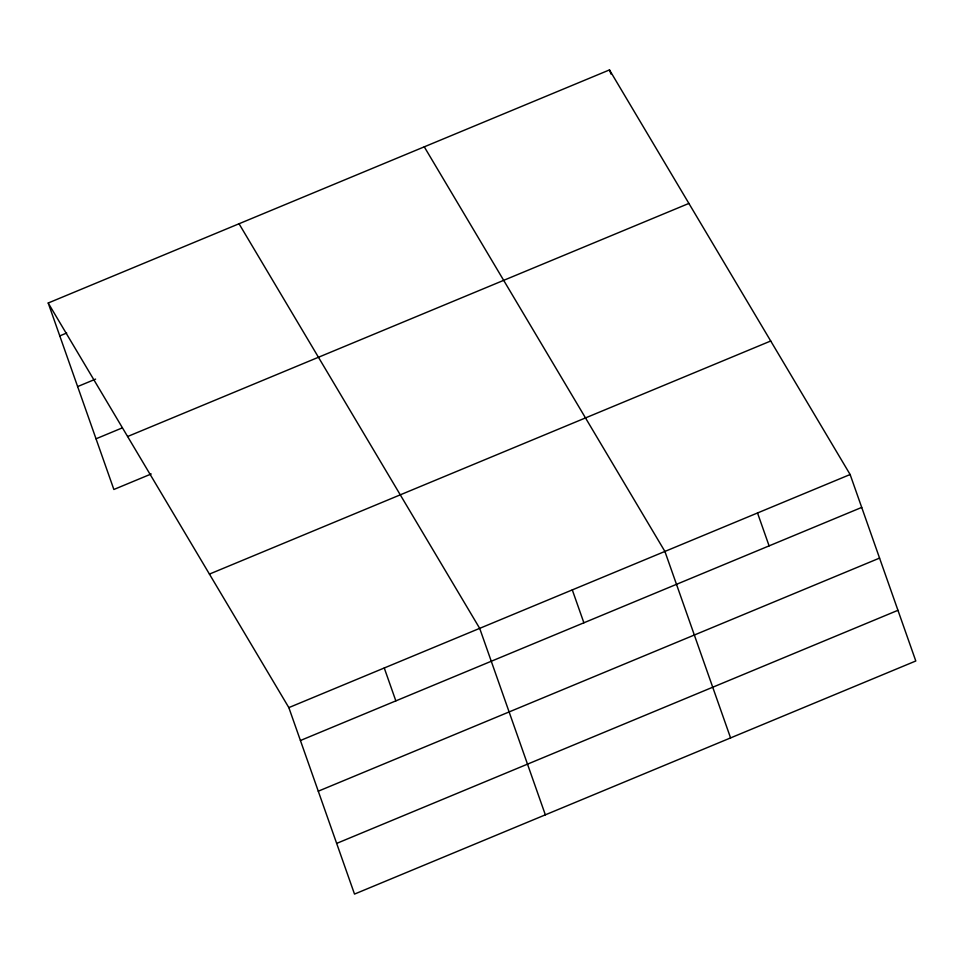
<?xml version="1.0" encoding="UTF-8"?>
<svg xmlns="http://www.w3.org/2000/svg" width="964" height="964" viewBox="0 0 964 964"><rect width="100%" height="100%" fill="white"/><g stroke="black" fill="none" stroke-linecap="round" stroke-linejoin="round"><path stroke-width="1.45" d="M48.2 303.009L609.489 69.914L850.128 474.517L915.8 660.991L354.511 894.086L288.839 707.612L48.2 303.009L113.873 489.483L151.203 473.975M59.78 335.894L66.697 333.026M77.626 386.576L95.605 379.117M96.026 438.801L122.295 427.883M127.61 436.523L688.899 203.428M209.429 574.098L770.718 341.003M288.839 707.612L850.128 474.517M300.431 740.509L861.72 507.413M318.277 791.191L879.566 558.096M336.665 843.404L897.954 610.308M424.268 146.829L664.907 551.444L730.579 737.918M239.036 223.756L479.686 628.359L545.347 814.833M609.489 69.914L610.935 74.023M757.523 512.981L769.103 545.877M572.291 589.896L583.883 622.792M384.262 667.992L395.843 700.876"/></g></svg>
